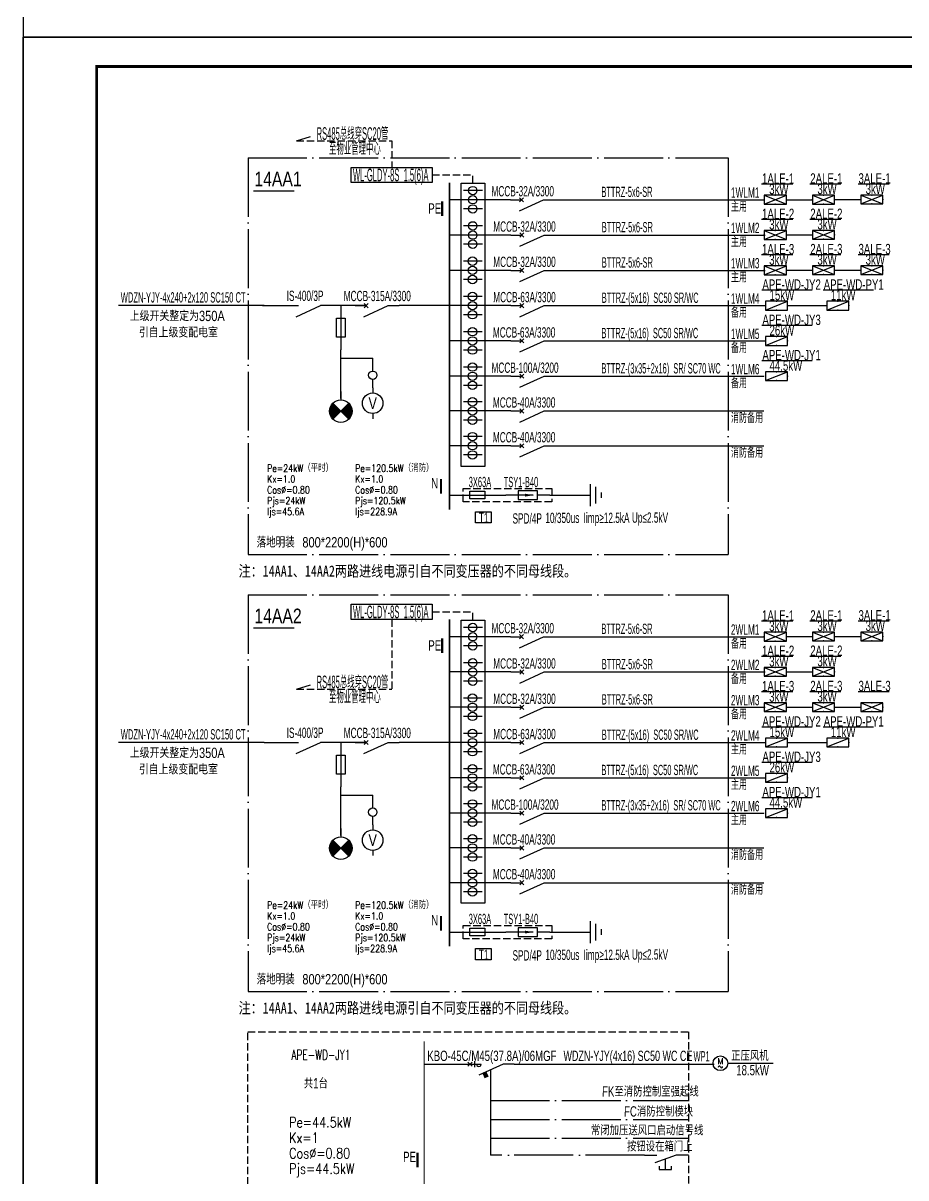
# Model space of a CAD drawing. Extents: x -118086 to 144314, y -110039 to 305761.
# Drawn here: x 27084 to 57073, y 207617 to 246836 of the extents above; entities that cross this region are included whole.
import ezdxf
from ezdxf.enums import TextEntityAlignment as Align

# ---------------------------------------------------------------- set-up
doc = ezdxf.new("R2010")
doc.units = 0
doc.header["$LTSCALE"] = 1000
doc.linetypes.add('DASH', pattern=[0.35, 0.25, -0.1])
doc.linetypes.add('DOTE', pattern=[2.42, 2, -0.2, 0.02, -0.2])
doc.layers.get('0').update_dxf_attribs({"linetype": 'CONTINUOUS'})
for name, color, linetype in [('D-TEXT', 7, 'CONTINUOUS'), ('DIM-箱柜', 3, 'CONTINUOUS'), ('DOTLN', 2, 'DASH'), ('EL-1', 4, 'DASH'), ('ELEMENT', 3, 'CONTINUOUS'), ('EQUIP-动力', 3, 'CONTINUOUS'), ('EQUIP-箱柜', 3, 'CONTINUOUS'), ('PUB_TEXT', 7, 'CONTINUOUS'), ('SHEBEI', 7, 'CONTINUOUS'), ('SIG_TEXT', 7, 'CONTINUOUS'), ('TEL_TEXT', 3, 'CONTINUOUS'), ('TEL_TITLE', 7, 'CONTINUOUS'), ('WIRE', 4, 'CONTINUOUS'), ('WIRE-照明', 1, 'CONTINUOUS'), ('WIRE-系统', 4, 'CONTINUOUS'), ('内审意见修改', 2, 'CONTINUOUS')]:
    doc.layers.add(name, color=color, linetype=linetype)
doc.layers.add('内审要求修改2.10', color=6, linetype='CONTINUOUS', plot=False)
doc.layers.get('内审要求修改2.10').off()
doc.styles.add('_COMPLEX', font='ros.shx', dxfattribs={"width": 0.6, "bigfont": 'jd.shx'})
doc.styles.add('_HZTXT', font='ROS', dxfattribs={"width": 0.8, "bigfont": 'JD'})
doc.styles.add('_JD', font='ros.shx', dxfattribs={"width": 0.65, "bigfont": 'jd.shx'})
doc.styles.add('_SIMPLEX', font='SIMPLEX.shx', dxfattribs={"width": 0.8})
doc.styles.add('_TCH_LABEL', font='COMPLEX', dxfattribs={"bigfont": 'GBCBIG'})
doc.styles.add('_TEL_DIM', font='ROMANS2', dxfattribs={"width": 0.8, "height": 3.5, "bigfont": 'HZDF2'})
doc.styles.add('_XCSG', font='XCSG.shx', dxfattribs={"width": 0.6})
doc.styles.add('B', font='ros.shx', dxfattribs={"width": 0.8, "bigfont": 'jd.shx'})
doc.styles.get("Standard").update_dxf_attribs({"font": 'GBENOR', "bigfont": 'GBCBIG'})
doc.styles.add('黑体', font='simhei.ttf', dxfattribs={"width": 0.8})

# ---------------------------------------------------------------- blocks, each defined once
blk = doc.blocks.new('M_M0')
blk.add_line((-0.25, -0.2), (0, -0.75))
for points in [[(0, 0), (0, -0.25)], [(0, -1), (0, -0.75)]]:
    blk.add_lwpolyline(points)
at = {"width": 0.8, "flags": 9}
blk.add_attdef('S', (0.25, -0.5), '', height=0.2, dxfattribs=at)
blk = doc.blocks.new('M_M7')
for p, q in [((-0.25, -0.2), (0, -0.75)), ((-0.047, -0.297), (0.047, -0.203)), ((-0.047, -0.203), (0.047, -0.297))]:
    blk.add_line(p, q)
for points in [[(0, 0), (0, -0.25)], [(0, -0.75), (0, -1)]]:
    blk.add_lwpolyline(points)
at = {"width": 0.8, "flags": 9}
blk.add_attdef('S', (0.25, -0.5), '', height=0.2, dxfattribs=at)
blk = doc.blocks.new('M_M58MSL')
for points in [[(0, 0), (0, -0.167)], [(0, -0.833), (0, -1)]]:
    blk.add_lwpolyline(points)
blk.add_circle((0, -0.5), 0.333)
at = {"style": '_SIMPLEX', "width": 0.8, "flags": 8}
blk.add_attdef('$TEXT$', text='', height=0.333, dxfattribs=at).set_placement((0, -0.5), align=Align.MIDDLE_CENTER)
at = {"width": 0.8, "flags": 9}
blk.add_attdef('S', (0.25, -0.5), '', height=0.2, dxfattribs=at)
blk = doc.blocks.new('M_M12')
for p, q in [((-0.1, -0.717), (-0.1, -0.283)), ((-0.1, -0.283), (0.1, -0.283)), ((0.1, -0.283), (0.1, -0.717)), ((0.1, -0.717), (-0.1, -0.717))]:
    blk.add_line(p, q)
blk.add_lwpolyline([(0, 0), (0, -1)])
at = {"width": 0.8, "flags": 9}
blk.add_attdef('S', (0.25, -0.5), '', height=0.2, dxfattribs=at)
blk = doc.blocks.new('M_M57DRB')
for p, q in [((0.259, -0.374), (-0.259, -0.893)), ((0.259, -0.893), (-0.259, -0.374))]:
    blk.add_line(p, q)
blk.add_lwpolyline([(0, 0), (0, -0.267)])
blk.add_circle((0, -0.633), 0.367)
for points in [[(-0.13, -0.763), (-0.354, -0.538), (0, -0.633), (-0.259, -0.374)], [(-0.225, -0.858), (-0.354, -0.728), (-0.13, -0.763), (-0.354, -0.538)], [(-0.259, -0.893), (-0.259, -0.893), (-0.225, -0.858), (-0.354, -0.728)], [(0.13, -0.504), (0.354, -0.728), (0, -0.633), (0.259, -0.893)], [(0.225, -0.409), (0.354, -0.538), (0.13, -0.504), (0.354, -0.728)], [(0.259, -0.374), (0.259, -0.374), (0.225, -0.409), (0.354, -0.538)]]:
    blk.add_solid(points)
at = {"width": 0.8, "flags": 9}
blk.add_attdef('S', (0.25, -0.5), '', height=0.2, dxfattribs=at)
blk = doc.blocks.new('SADF AGF AERG AER GER')
at = {"layer": 'DIM-箱柜'}
blk.add_lwpolyline([(-462150, -1228514), (-378050, -1228514), (-378050, -1287914), (-462150, -1287914)], close=True, dxfattribs=at)
blk = doc.blocks.new('A$C6873132B')
at = {"layer": 'DIM-箱柜'}
blk.add_blockref('SADF AGF AERG AER GER', (378050, 1287914), dxfattribs=at)
blk = doc.blocks.new('$equip$00001424')
for p, q in [((-0.75, 0), (0.75, 0.6)), ((-0.75, 0.6), (0.75, 0)), ((0.75, 0.6), (-0.75, 0.6)), ((-0.75, 0.6), (-0.75, 0)), ((-0.75, 0), (0.75, 0)), ((0.75, 0), (0.75, 0.6))]:
    blk.add_line(p, q)
for p in [(-0.75, 0.3), (0, 0.6), (0, 0), (0.75, 0.3)]:
    blk.add_point(p)
at = {"style": '_TCH_LABEL', "flags": 9}
blk.add_attdef('A', (0, 0), '', height=0.00002, dxfattribs=at)
blk = doc.blocks.new('$equip$00001416')
for p, q in [((0.75, 0.6), (-0.75, 0.6)), ((-0.75, 0), (0.75, 0.6)), ((-0.75, 0.6), (-0.75, 0)), ((-0.75, 0), (0.75, 0)), ((0.75, 0), (0.75, 0.6))]:
    blk.add_line(p, q)
for p in [(-0.75, 0.3), (0, 0.6), (0, 0), (0.75, 0.3)]:
    blk.add_point(p)
at = {"style": '_TCH_LABEL', "flags": 9}
blk.add_attdef('A', (0, 0), '', height=0.00002, dxfattribs=at)
blk = doc.blocks.new('$equip$00001948')
blk.add_circle((0, 0), 0.5)
for centre, radius, start, end in [((-0.073, -0.273), 0.0768, 17.22719, 184.21643), ((0.073, -0.227), 0.0769, 197.25914, 5.11794)]:
    blk.add_arc(centre, radius, start, end)
at = {"layer": 'TEL_TEXT', "style": '_TEL_DIM'}
blk.add_attdef('$TEXT$', text='', height=0.4, dxfattribs=at).set_placement((0.001, 0.137), align=Align.MIDDLE_CENTER)
at = {"layer": 'TEL_TEXT', "style": '_TEL_DIM', "flags": 1}
blk.add_attdef('A', text='', height=0.00002, dxfattribs=at).set_placement((0, 0), align=Align.MIDDLE_CENTER)
blk = doc.blocks.new('$element$00000517')
for points in [[(0, 0), (0, -0.25)], [(0, -1), (0, -0.75), (-0.25, -0.2)]]:
    blk.add_lwpolyline(points)
blk.add_arc((-0.003, -0.2), 0.0501, 86.8202, 273.1798)
blk.add_solid([(-0.319, -0.33), (-0.213, -0.282), (-0.278, -0.421), (-0.172, -0.373)])
at = {"flags": 9}
blk.add_attdef('S', (0, 0), '', height=0.00000667, dxfattribs=at)
blk = doc.blocks.new('$element$00000544')
for points in [[(0, -1), (0, -0.721), (-0.176, -0.235)], [(0, 0), (0, -0.283)], [(-0.25, -0.333), (-0.324, -0.333), (-0.324, -0.617), (-0.25, -0.617)], [(-0.324, -0.478), (-0.087, -0.478)]]:
    blk.add_lwpolyline(points)
at = {"flags": 9}
blk.add_attdef('S', (0, 0), '', height=0.00000667, dxfattribs=at)
blk = doc.blocks.new('M_M24')
for p, q in [((-0.25, -0.375), (0.25, -0.375)), ((-0.1875, -0.5), (0.1875, -0.5)), ((-0.0625, -0.625), (0.0625, -0.625))]:
    blk.add_line(p, q)
blk.add_lwpolyline([(0, 0), (0, -0.375)])
at = {"width": 0.8, "flags": 9}
blk.add_attdef('S', (0.25, -0.5), '', height=0.2, dxfattribs=at)
blk = doc.blocks.new('M_M17')
for p, q in [((-0.1, -0.717), (-0.1, -0.283)), ((-0.1, -0.283), (0.1, -0.283)), ((0, -0.383), (0, -0.717)), ((0.1, -0.283), (0.1, -0.717)), ((0.1, -0.717), (-0.1, -0.717))]:
    blk.add_line(p, q)
for points in [[(0, 0), (0, -0.283)], [(0, -0.717), (0, -1)]]:
    blk.add_lwpolyline(points)
for points in [[(-0.033, -0.567), (0.033, -0.567), (0, -0.367), (0.033, -0.567)], [(0.033, -0.567), (0, -0.367), (-0.033, -0.567), (0.033, -0.567)], [(0, -0.367), (-0.033, -0.567), (0.033, -0.567), (0, -0.367)]]:
    blk.add_solid(points)
at = {"width": 0.8, "flags": 9}
blk.add_attdef('S', (0.25, -0.5), '', height=0.2, dxfattribs=at)
blk = doc.blocks.new('T1')
at = {"layer": 'DOTLN', "linetype": 'DASH', "elevation": -4260}
blk.add_lwpolyline([(42028, 231032), (45043, 231032), (45043, 230576), (42028, 230576)], close=True, dxfattribs=at)
at = {"layer": 'ELEMENT', "elevation": -4260}
blk.add_lwpolyline([(42254, 230674), (42254, 230934), (42764, 230934), (42764, 230674)], close=True, dxfattribs=at)
at = {"layer": 'TEL_TEXT', "ltscale": 2}
blk.add_lwpolyline([(42449, 230241), (42983, 230241), (42983, 229865), (42449, 229865)], close=True, dxfattribs=at)
at = {"layer": 'WIRE-照明'}
for p, q in [((41567, 230804), (42330, 230804)), ((42330, 230804), (43480, 230804)), ((44980, 230804), (45793, 230804))]:
    blk.add_line(p, q, dxfattribs=at)
at = {"layer": 'ELEMENT', "yscale": 1500, "zscale": 1500}
for name, p, xscale, rotation in [('M_M24', (45793, 230804), 1500, 90), ('M_M17', (44980, 230804), -1500, 270)]:
    blk.add_blockref(name, p, dxfattribs=dict(at, xscale=xscale, rotation=rotation))
at = {"layer": 'TEL_TEXT', "ltscale": 2, "style": '_COMPLEX'}
for s, width, p in [('3X63A      TSY1-B40', 0.5, (42222, 231075)), ('10/350us', 0.6, (44826, 229857)), ('Iimp≥12.5kA', 0.6, (46125, 229858)), ('Up≤2.5kV', 0.6, (47764, 229868)), ('T1', 0.6, (42570, 229861)), ('SPD/4P', 0.6, (43710, 229838))]:
    blk.add_text(s, height=350, dxfattribs=dict(at, width=width)).set_placement(p)

msp = doc.modelspace()

# ---------------------------------------------------------------- linework, layer by layer
at = {"color": 0}
for p, q in [((36368, 242837, 0), (36845, 242989, 0)), ((36368, 224212, 0), (36845, 224364, 0))]:
    msp.add_line(p, q, dxfattribs=at)
at = {"linetype": 'DASH'}
for p, q in [((36368, 242837, 0), (39605, 242837, 0)), ((39605, 242837, 0), (39605, 241937, 0)), ((40983, 241678), (42366, 241678)), ((42366, 241401), (42366, 241678)), ((40983, 226839), (42366, 226839)), ((42366, 226562), (42366, 226839)), ((39605, 226579, 0), (39605, 224212, 0)), ((36368, 224212, 0), (39605, 224212, 0))]:
    msp.add_line(p, q, dxfattribs=at)
at = {"color": 2, "elevation": 0}
for points in [[(38226, 241937), (40983, 241937), (40983, 241418), (38226, 241418)], [(38226, 227098), (40983, 227098), (40983, 226579), (38226, 226579)]]:
    msp.add_lwpolyline(points, close=True, dxfattribs=at)
at = {"color": 0}
for points in [[(41962, 241401), (42771, 241401), (42771, 231782), (41962, 231782)], [(41962, 226562), (42771, 226562), (42771, 216943), (41962, 216943)]]:
    msp.add_lwpolyline(points, close=True, dxfattribs=at)
at = {"linetype": 'Continuous', "const_width": 72.9}
for points in [[(41319, 240782), (41319, 240285)], [(41278, 231347), (41278, 230850)], [(41319, 225942), (41319, 225445)], [(41278, 216508), (41278, 216011)], [(40481, 208472), (40481, 207975)]]:
    msp.add_lwpolyline(points, dxfattribs=at)
at = {"linetype": 'DASH'}
msp.add_lwpolyline([(49689, 190242), (34722, 190242), (34722, 212578), (49689, 212578)], close=True, dxfattribs=at)
at = {"color": 2}
for centre in [(42357, 241148, 0), (42357, 240836, 0), (42357, 240526, 0), (42357, 239949, 0), (42357, 239637, 0), (42357, 239327, 0), (42349, 238751, 0), (42349, 238439, 0), (42349, 238128, 0), (42349, 237552, 0), (42349, 237240, 0), (42349, 236930, 0), (42349, 236354, 0), (42349, 236042, 0), (42349, 235731, 0), (42349, 235155, 0), (42349, 234843, 0), (42349, 234533, 0), (42349, 233974, 0), (42349, 233662, 0), (42349, 233352, 0), (42349, 232793, 0), (42349, 232481, 0), (42349, 232171, 0), (42357, 226309, 0), (42357, 225997, 0), (42357, 225686, 0), (42357, 225110, 0), (42357, 224798, 0), (42357, 224488, 0), (42349, 223912, 0), (42349, 223600, 0), (42349, 223289, 0), (42349, 222713, 0), (42349, 222401, 0), (42349, 222091, 0), (42349, 221514, 0), (42349, 221202, 0), (42349, 220892, 0), (42349, 220316, 0), (42349, 220004, 0), (42349, 219693, 0), (42349, 219135, 0), (42349, 218823, 0), (42349, 218513, 0), (42349, 217954, 0), (42349, 217642, 0), (42349, 217332, 0)]:
    msp.add_circle(centre, 143, dxfattribs=at)
for centre in [(38960, 234877), (38960, 220038)]:
    msp.add_circle(centre, 143)
at = {"layer": 'ELEMENT'}
for p, q in [((42197, 211548), (42339, 211406)), ((42339, 211548), (42197, 211406)), ((42418, 211577), (42418, 211377))]:
    msp.add_line(p, q, dxfattribs=at)
at = {"layer": 'EQUIP-箱柜'}
msp.add_line((51021, 211510), (52565, 211510), dxfattribs=at)
at = {"layer": 'PUB_TEXT'}
for p, q in [((52170, 241375), (53228, 241375)), ((53809, 241377), (54866, 241377)), ((55447, 241380), (56505, 241380)), ((52170, 240176), (53228, 240176)), ((53809, 240179), (54866, 240179)), ((52170, 238977), (53228, 238977)), ((53809, 238980), (54866, 238980)), ((55447, 238980), (56505, 238980)), ((52182, 237776), (53885, 237776)), ((54266, 237776), (55968, 237776)), ((52182, 236577), (53885, 236577)), ((52182, 235379), (53885, 235379)), ((52170, 226535), (53228, 226535)), ((53809, 226538), (54866, 226538)), ((55447, 226541), (56505, 226541)), ((52170, 225337), (53228, 225337)), ((53809, 225340), (54866, 225340)), ((52170, 224138), (53228, 224138)), ((53809, 224141), (54866, 224141)), ((55447, 224141), (56505, 224141)), ((52182, 222937), (53885, 222937)), ((54266, 222937), (55968, 222937)), ((52182, 221738), (53885, 221738)), ((52182, 220540), (53885, 220540))]:
    msp.add_line(p, q, dxfattribs=at)
at = {"layer": 'PUB_TEXT', "color": 2}
for p, q in [((36287, 241131), (34912, 241131)), ((36287, 226292), (34912, 226292))]:
    msp.add_line(p, q, dxfattribs=at)
at = {"layer": 'SHEBEI', "linetype": 'DOTE'}
for p, q in [((34725, 242255), (51039, 242255)), ((34725, 242255), (34725, 228785)), ((51039, 242255), (51039, 228785)), ((34725, 228785), (51039, 228785)), ((34725, 227416), (51039, 227416)), ((34725, 227416), (34725, 213946)), ((51039, 227416), (51039, 213946)), ((34725, 213946), (51039, 213946))]:
    msp.add_line(p, q, dxfattribs=at)
at = {"layer": 'TEL_TEXT', "linetype": 'Continuous'}
msp.add_line((42967, 211283), (42967, 208390), dxfattribs=at)
at = {"layer": 'TEL_TEXT', "linetype": 'DOTE'}
for p, q in [((42967, 210242), (49700, 210242, 0)), ((42967, 209605), (49688, 209605)), ((42967, 208967), (49688, 208967)), ((48188, 208390), (42967, 208390))]:
    msp.add_line(p, q, dxfattribs=at)
at = {"layer": 'TEL_TITLE'}
for points in [[(27084, 246361), (132184, 246361), (132184, 305761), (27084, 305761)], [(27084, 186961), (111184, 186961), (111184, 246361), (27084, 246361)]]:
    msp.add_lwpolyline(points, close=True, dxfattribs=at)
at = {"layer": 'TEL_TITLE', "const_width": 100}
msp.add_lwpolyline([(29584, 187961), (110184, 187961), (110184, 245361), (29584, 245361)], close=True, dxfattribs=at)
at = {"layer": 'WIRE', "color": 4}
for p, q in [((42691, 241148, 0), (42049, 241148, 0)), ((42691, 240836, 0), (42049, 240836, 0)), ((42691, 240526, 0), (42049, 240526, 0)), ((42691, 239949, 0), (42049, 239949, 0)), ((42691, 239637, 0), (42049, 239637, 0)), ((42691, 239327, 0), (42049, 239327, 0)), ((42684, 238751, 0), (42041, 238751, 0)), ((42684, 238439, 0), (42041, 238439, 0)), ((42684, 238128, 0), (42041, 238128, 0)), ((42684, 237552, 0), (42041, 237552, 0)), ((42684, 237240, 0), (42041, 237240, 0)), ((42684, 236930, 0), (42041, 236930, 0)), ((42684, 236354, 0), (42041, 236354, 0)), ((42684, 236042, 0), (42041, 236042, 0)), ((42684, 235731, 0), (42041, 235731, 0)), ((42684, 235155, 0), (42041, 235155, 0)), ((42684, 234843, 0), (42041, 234843, 0)), ((42684, 234533, 0), (42041, 234533, 0)), ((42684, 233974, 0), (42041, 233974, 0)), ((42684, 233662, 0), (42041, 233662, 0)), ((42684, 233352, 0), (42041, 233352, 0)), ((42684, 232793, 0), (42041, 232793, 0)), ((42684, 232481, 0), (42041, 232481, 0)), ((42684, 232171, 0), (42041, 232171, 0)), ((42691, 226309, 0), (42049, 226309, 0)), ((42691, 225997, 0), (42049, 225997, 0)), ((42691, 225686, 0), (42049, 225686, 0)), ((42691, 225110, 0), (42049, 225110, 0)), ((42691, 224798, 0), (42049, 224798, 0)), ((42691, 224488, 0), (42049, 224488, 0)), ((42684, 223912, 0), (42041, 223912, 0)), ((42684, 223600, 0), (42041, 223600, 0)), ((42684, 223289, 0), (42041, 223289, 0)), ((42684, 222713, 0), (42041, 222713, 0)), ((42684, 222401, 0), (42041, 222401, 0)), ((42684, 222091, 0), (42041, 222091, 0)), ((42684, 221514, 0), (42041, 221514, 0)), ((42684, 221202, 0), (42041, 221202, 0)), ((42684, 220892, 0), (42041, 220892, 0)), ((42684, 220316, 0), (42041, 220316, 0)), ((42684, 220004, 0), (42041, 220004, 0)), ((42684, 219693, 0), (42041, 219693, 0)), ((42684, 219135, 0), (42041, 219135, 0)), ((42684, 218823, 0), (42041, 218823, 0)), ((42684, 218513, 0), (42041, 218513, 0)), ((42684, 217954, 0), (42041, 217954, 0)), ((42684, 217642, 0), (42041, 217642, 0)), ((42684, 217332, 0), (42041, 217332, 0))]:
    msp.add_line(p, q, dxfattribs=at)
at = {"layer": 'WIRE-照明'}
for p, q in [((43642, 240836), (41567, 240836)), ((45142, 240836), (46170, 240836)), ((45688, 240836), (52259, 240836)), ((53011, 240839), (53899, 240839)), ((54649, 240842), (55537, 240842)), ((43654, 239637), (41567, 239637)), ((45154, 239637), (46253, 239637)), ((45771, 239637), (52291, 239637)), ((53011, 239640), (53899, 239640)), ((43654, 238439), (41567, 238439)), ((45154, 238439), (46253, 238439)), ((45771, 238439), (52291, 238439)), ((53011, 238442), (53899, 238442)), ((54649, 238442), (55537, 238442)), ((35273, 237240), (30324, 237240)), ((35212, 237240), (36167, 237240)), ((38701, 237240), (37464, 237240)), ((41567, 237240), (39863, 237240)), ((43654, 237240), (41567, 237240)), ((45154, 237240), (46253, 237240)), ((45771, 237240), (52295, 237240)), ((53054, 237240), (54387, 237240)), ((37877, 234081), (37877, 235740)), ((43654, 236042), (41567, 236042)), ((45154, 236042), (46253, 236042)), ((45771, 236042), (52291, 236042)), ((37877, 235451), (38960, 235451)), ((38960, 235021), (38960, 235451)), ((38960, 234451), (38960, 234736)), ((43654, 234843), (41567, 234843)), ((45154, 234843), (46253, 234843)), ((45771, 234843), (52244, 234843)), ((43654, 233662), (41567, 233662)), ((45154, 233662), (46253, 233662)), ((45771, 233662), (52244, 233662)), ((43654, 232481), (41567, 232481)), ((45154, 232481), (52244, 232481)), ((43642, 225997), (41567, 225997)), ((45142, 225997), (46170, 225997)), ((45142, 225997), (46170, 225997)), ((45688, 225997), (52259, 225997)), ((53011, 226000), (53899, 226000)), ((54649, 226003), (55537, 226003)), ((43654, 224798), (41567, 224798)), ((45154, 224798), (46253, 224798)), ((45154, 224798), (46253, 224798)), ((45771, 224798), (52291, 224798)), ((53011, 224801), (53899, 224801)), ((43654, 223600), (41567, 223600)), ((45154, 223600), (46253, 223600)), ((45154, 223600), (46253, 223600)), ((45771, 223600), (52291, 223600)), ((53011, 223603), (53899, 223603)), ((54649, 223603), (55537, 223603)), ((35273, 222401), (30324, 222401)), ((35273, 222401), (36167, 222401)), ((38701, 222401), (37464, 222401)), ((41567, 222401), (39863, 222401)), ((43654, 222401), (41567, 222401)), ((45154, 222401), (46253, 222401)), ((45154, 222401), (46253, 222401)), ((45771, 222401), (52295, 222401)), ((53054, 222401), (54387, 222401)), ((43654, 221202), (41567, 221202)), ((45154, 221202), (46253, 221202)), ((45154, 221202), (46253, 221202)), ((45771, 221202), (52291, 221202)), ((37877, 219242), (37877, 220901)), ((37877, 220612), (38960, 220612)), ((38960, 220182), (38960, 220612)), ((38960, 219612), (38960, 219897)), ((43654, 220004), (41567, 220004)), ((45154, 220004), (46253, 220004)), ((45154, 220004), (46253, 220004)), ((45771, 220004), (52244, 220004)), ((43654, 218823), (41567, 218823)), ((45154, 218823), (46253, 218823)), ((45154, 218823), (46253, 218823)), ((45771, 218823), (52244, 218823)), ((43654, 217642), (41567, 217642)), ((45154, 217642), (52244, 217642)), ((40709, 211477), (42493, 211478)), ((43768, 211477), (50557, 211478))]:
    msp.add_line(p, q, dxfattribs=at)
at = {"layer": 'WIRE-照明', "const_width": 60}
for points in [[(41567, 241421), (41567, 230316)], [(41567, 226582), (41567, 215477)]]:
    msp.add_lwpolyline(points, dxfattribs=at)
at = {"layer": 'WIRE-照明', "linetype": 'Continuous', "const_width": 35}
msp.add_lwpolyline([(40710, 212256), (40710, 190831)], dxfattribs=at)

# ---------------------------------------------------------------- block references
at = {"layer": 'DIM-箱柜'}
msp.add_blockref('SADF AGF AERG AER GER', (489234, 1474875), dxfattribs=at)
at = {"layer": 'EL-1'}
for p in [(0, 0), (0, -14839)]:
    msp.add_blockref('T1', p, dxfattribs=at)
at = {"layer": 'ELEMENT', "xscale": 1500, "yscale": 1500, "zscale": 1500, "rotation": 90}
for name, p in [('M_M7', (43642, 240836)), ('M_M7', (43654, 239637)), ('M_M7', (43654, 238439)), ('M_M7', (38363, 237240)), ('M_M7', (43654, 237240)), ('M_M7', (43654, 236042)), ('M_M7', (43654, 234843)), ('M_M7', (43654, 233662)), ('M_M7', (43654, 232481)), ('M_M7', (43642, 225997)), ('M_M7', (43642, 225997)), ('M_M7', (43654, 224798)), ('M_M7', (43654, 224798)), ('M_M7', (43654, 223600)), ('M_M7', (43654, 223600)), ('M_M7', (38363, 222401)), ('M_M7', (43654, 222401)), ('M_M7', (43654, 222401)), ('M_M7', (43654, 221202)), ('M_M7', (43654, 221202)), ('M_M7', (43654, 220004)), ('M_M7', (43654, 220004)), ('M_M7', (43654, 218823)), ('M_M7', (43654, 218823)), ('M_M7', (43654, 217642)), ('M_M7', (43654, 217642)), ('$element$00000517', (42268, 211477))]:
    msp.add_blockref(name, p, dxfattribs=at)
at = {"layer": 'ELEMENT', "linetype": 'ByBlock', "xscale": 1500, "yscale": 1500, "zscale": 1500, "rotation": 90}
for p in [(36061, 237240), (36061, 222401)]:
    msp.add_blockref('M_M0', p, dxfattribs=at)
at = {"layer": 'ELEMENT'}
for name, p, xscale, yscale, zscale in [('M_M12', (37877, 237240), 1500, 1500, 1500), ('M_M57DRB', (37877, 234320), 1050, 1050, 1050), ('M_M12', (37877, 222401), 1500, 1500, 1500), ('M_M57DRB', (37877, 219480), 1050, 1050, 1050)]:
    msp.add_blockref(name, p, dxfattribs=dict(at, xscale=xscale, yscale=yscale, zscale=zscale))
ref = msp.add_blockref('M_M58MSL', (38960, 234451), dxfattribs=dict(at, xscale=1050, yscale=1050, zscale=1050))
ref.add_attrib('$TEXT$', 'V', dxfattribs={"layer": '0', "height": 400, "style": '_XCSG', "width": 0.8, "flags": 8}).set_placement((38960, 233926), align=Align.MIDDLE_CENTER)
ref = msp.add_blockref('M_M58MSL', (38960, 219612), dxfattribs=dict(at, xscale=1050, yscale=1050, zscale=1050))
ref.add_attrib('$TEXT$', 'V', dxfattribs={"layer": '0', "height": 400, "style": '_XCSG', "width": 0.8, "flags": 8}).set_placement((38960, 219087), align=Align.MIDDLE_CENTER)
at = {"layer": 'EQUIP-动力', "linetype": 'ByBlock', "xscale": 500, "yscale": 500, "zscale": 500}
msp.add_blockref('$equip$00001948', (50771, 211510), dxfattribs=at).add_auto_attribs({'$TEXT$': 'M'})
at = {"layer": 'EQUIP-箱柜', "xscale": 500, "yscale": 500, "zscale": 500}
for name, p in [('$equip$00001424', (52636, 240689)), ('$equip$00001424', (54274, 240692)), ('$equip$00001424', (55912, 240695)), ('$equip$00001424', (52636, 239490)), ('$equip$00001424', (54274, 239493)), ('$equip$00001424', (52636, 238292)), ('$equip$00001424', (54274, 238295)), ('$equip$00001424', (55912, 238295)), ('$equip$00001416', (52679, 237090)), ('$equip$00001416', (54762, 237090)), ('$equip$00001416', (52679, 235892)), ('$equip$00001416', (52679, 234694)), ('$equip$00001424', (52636, 225850)), ('$equip$00001424', (54274, 225853)), ('$equip$00001424', (55912, 225856)), ('$equip$00001424', (52636, 224651)), ('$equip$00001424', (54274, 224654)), ('$equip$00001424', (52636, 223453)), ('$equip$00001424', (54274, 223455)), ('$equip$00001424', (55912, 223455)), ('$equip$00001416', (52679, 222251)), ('$equip$00001416', (54762, 222251)), ('$equip$00001416', (52679, 221052)), ('$equip$00001416', (52679, 219854))]:
    msp.add_blockref(name, p, dxfattribs=at)
at = {"layer": 'WIRE-系统', "color": 3, "xscale": 1500, "yscale": 1500, "zscale": 1500, "rotation": 90}
msp.add_blockref('$element$00000544', (48188, 208390), dxfattribs=at)
at = {"layer": '内审要求修改2.10'}
msp.add_blockref('A$C6873132B', (111184, 186961), dxfattribs=at)

# ---------------------------------------------------------------- texts
at = {"layer": 'D-TEXT', "color": 0, "style": '_HZTXT', "width": 0.45}
for s, height, p in [('RS485总线穿SC20管', 428.57, (37055, 242871, 0)), ('至物业管理中心', 428.6, (37477, 242359, 0)), ('RS485总线穿SC20管', 428.57, (37055, 224246, 0)), ('至物业管理中心', 428.6, (37477, 223734, 0))]:
    msp.add_text(s, height=height, dxfattribs=at).set_placement(p)
at = {"layer": 'PUB_TEXT', "color": 2, "style": '_HZTXT', "width": 0.8}
for s, p in [('14AA1', (34941, 241291)), ('14AA2', (34941, 226452))]:
    msp.add_text(s, height=500, dxfattribs=at).set_placement(p)
at = {"layer": 'PUB_TEXT'}
for s, height, style, width, p in [('1ALE-1', 350, '_HZTXT', 0.7, (52186, 241382)), ('2ALE-1', 350, '_HZTXT', 0.7, (53824, 241385)), ('3ALE-1', 350, '_HZTXT', 0.7, (55462, 241387)), ('1WLM1', 350, '_HZTXT', 0.6, (51130, 240904)), ('3kW', 350, '_HZTXT', 0.7, (52428, 241023)), ('3kW', 350, '_HZTXT', 0.7, (54066, 241026)), ('3kW', 350, '_HZTXT', 0.7, (55704, 241029)), ('主用', 350, '_HZTXT', 0.6, (51130, 240429)), ('1ALE-2', 350, '_HZTXT', 0.7, (52186, 240183)), ('2ALE-2', 350, '_HZTXT', 0.7, (53824, 240186)), ('1WLM2', 350, '_HZTXT', 0.6, (51130, 239704)), ('3kW', 350, '_HZTXT', 0.7, (52428, 239825)), ('3kW', 350, '_HZTXT', 0.7, (54066, 239828)), ('主用', 350, '_HZTXT', 0.6, (51130, 239231)), ('1ALE-3', 350, '_HZTXT', 0.7, (52186, 238984)), ('2ALE-3', 350, '_HZTXT', 0.7, (53824, 238987)), ('3ALE-3', 350, '_HZTXT', 0.7, (55462, 238987)), ('1WLM3', 350, '_HZTXT', 0.6, (51130, 238505)), ('3kW', 350, '_HZTXT', 0.7, (52428, 238626)), ('3kW', 350, '_HZTXT', 0.7, (54066, 238629)), ('3kW', 350, '_HZTXT', 0.7, (55704, 238629)), ('主用', 350, '_HZTXT', 0.6, (51130, 238032)), ('APE-WD-JY2', 350, '_HZTXT', 0.7, (52198, 237783)), ('APE-WD-PY1', 350, '_HZTXT', 0.7, (54281, 237783)), ('IS-400/3P', 350, '_HZTXT', 0.6, (36038, 237399)), ('MCCB-315A/3300', 350, '_HZTXT', 0.6, (37977, 237393)), ('BTTRZ-(5x16)  SC50 SR/WC', 350, '_HZTXT', 0.45, (46742, 237333)), ('15kW', 350, '_HZTXT', 0.7, (52440, 237425)), ('11kW', 350, '_HZTXT', 0.7, (54523, 237425)), ('1WLM4', 350, '_HZTXT', 0.6, (51130, 237307)), ('上级开关整定为350A', 350, '_HZTXT', 0.8, (30708, 236716)), ('备用', 350, '_HZTXT', 0.6, (51130, 236834)), ('APE-WD-JY3', 350, '_HZTXT', 0.7, (52198, 236584)), ('引自上级变配电室', 350, '_HZTXT', 0.8, (31015, 236160)), ('BTTRZ-(5x16)  SC50 SR/WC', 350, '_HZTXT', 0.45, (46730, 236135)), ('26kW', 350, '_HZTXT', 0.7, (52440, 236226)), ('1WLM5', 350, '_HZTXT', 0.6, (51130, 236108)), ('备用', 350, '_HZTXT', 0.6, (51130, 235635)), ('APE-WD-JY1', 350, '_HZTXT', 0.7, (52198, 235386)), ('44.5kW', 350, '_HZTXT', 0.7, (52440, 235028)), ('BTTRZ-(3x35+2x16)  SR/ SC70 WC', 350, '_HZTXT', 0.45, (46730, 234937)), ('1WLM6', 350, '_HZTXT', 0.6, (51130, 234910)), ('备用', 350, '_HZTXT', 0.6, (51130, 234436)), ('消防备用', 350, '_HZTXT', 0.6, (51130, 233256)), ('消防备用', 350, '_HZTXT', 0.6, (51130, 232075)), ('落地明装', 367.5, '_HZTXT', 0.8, (35018, 229022)), ('800*2200(H)*600', 350, '_HZTXT', 0.8, (36571, 229028)), ('1ALE-1', 350, '_HZTXT', 0.7, (52186, 226542)), ('2ALE-1', 350, '_HZTXT', 0.7, (53824, 226545)), ('3ALE-1', 350, '_HZTXT', 0.7, (55462, 226548)), ('2WLM1', 350, '_HZTXT', 0.6, (51130, 226065)), ('3kW', 350, '_HZTXT', 0.7, (52428, 226184)), ('3kW', 350, '_HZTXT', 0.7, (54066, 226187)), ('3kW', 350, '_HZTXT', 0.7, (55704, 226190)), ('备用', 350, '_HZTXT', 0.6, (51130, 225590)), ('1ALE-2', 350, '_HZTXT', 0.7, (52186, 225344)), ('2ALE-2', 350, '_HZTXT', 0.7, (53824, 225347)), ('2WLM2', 350, '_HZTXT', 0.6, (51130, 224865)), ('3kW', 350, '_HZTXT', 0.7, (52428, 224986)), ('3kW', 350, '_HZTXT', 0.7, (54066, 224989)), ('备用', 350, '_HZTXT', 0.6, (51130, 224391)), ('1ALE-3', 350, '_HZTXT', 0.7, (52186, 224145)), ('2ALE-3', 350, '_HZTXT', 0.7, (53824, 224148)), ('3ALE-3', 350, '_HZTXT', 0.7, (55462, 224148)), ('2WLM3', 350, '_HZTXT', 0.6, (51130, 223666)), ('3kW', 350, '_HZTXT', 0.7, (52428, 223787)), ('3kW', 350, '_HZTXT', 0.7, (54066, 223790)), ('备用', 350, '_HZTXT', 0.6, (51130, 223193)), ('APE-WD-JY2', 350, '_HZTXT', 0.7, (52198, 222944)), ('APE-WD-PY1', 350, '_HZTXT', 0.7, (54281, 222944)), ('IS-400/3P', 350, '_HZTXT', 0.6, (36038, 222559)), ('MCCB-315A/3300', 350, '_HZTXT', 0.6, (37977, 222554)), ('BTTRZ-(5x16)  SC50 SR/WC', 350, '_HZTXT', 0.45, (46742, 222494)), ('2WLM4', 350, '_HZTXT', 0.6, (51130, 222468)), ('15kW', 350, '_HZTXT', 0.7, (52440, 222585)), ('11kW', 350, '_HZTXT', 0.7, (54523, 222585)), ('主用', 350, '_HZTXT', 0.6, (51130, 221994)), ('上级开关整定为350A', 350, '_HZTXT', 0.8, (30708, 221877)), ('APE-WD-JY3', 350, '_HZTXT', 0.7, (52198, 221745)), ('引自上级变配电室', 350, '_HZTXT', 0.8, (31015, 221320)), ('BTTRZ-(5x16)  SC50 SR/WC', 350, '_HZTXT', 0.45, (46730, 221296)), ('2WLM5', 350, '_HZTXT', 0.6, (51130, 221269)), ('26kW', 350, '_HZTXT', 0.7, (52440, 221387)), ('主用', 350, '_HZTXT', 0.6, (51130, 220796)), ('APE-WD-JY1', 350, '_HZTXT', 0.7, (52198, 220547)), ('BTTRZ-(3x35+2x16)  SR/ SC70 WC', 350, '_HZTXT', 0.45, (46730, 220098)), ('2WLM6', 350, '_HZTXT', 0.6, (51130, 220070)), ('44.5kW', 350, '_HZTXT', 0.7, (52440, 220189)), ('主用', 350, '_HZTXT', 0.6, (51130, 219597)), ('消防备用', 350, '_HZTXT', 0.6, (51130, 218416)), ('消防备用', 350, '_HZTXT', 0.6, (51130, 217235)), ('落地明装', 367.5, '_HZTXT', 0.8, (35018, 214183)), ('800*2200(H)*600', 350, '_HZTXT', 0.8, (36571, 214189)), ('WP1', 350, '_JD', 0.5, (49858, 211571))]:
    msp.add_text(s, height=height, dxfattribs=dict(at, style=style, width=width)).set_placement(p)
at = {"layer": 'SIG_TEXT', "style": '_TEL_DIM', "width": 0.8}
for s, height, p in [('Pe=24kW（平时）', 245, (35373, 231596)), ('Pe=120.5kW（消防）', 245, (38363, 231596)), ('Kx=1.0', 245, (35373, 231229)), ('Kx=1.0', 245, (38363, 231229)), ('Cos%%C=0.80', 245, (35373, 230861)), ('Cos%%C=0.80', 245, (38363, 230861)), ('Pjs=24kW', 245, (35373, 230494)), ('Pjs=120.5kW', 245, (38363, 230494)), ('Ijs=45.6A', 245, (35373, 230126)), ('Ijs=228.9A', 245, (38363, 230126)), ('Pe=24kW（平时）', 245, (35373, 216757)), ('Pe=120.5kW（消防）', 245, (38363, 216757)), ('Kx=1.0', 245, (35373, 216390)), ('Kx=1.0', 245, (38363, 216390)), ('Cos%%C=0.80', 245, (35373, 216022)), ('Cos%%C=0.80', 245, (38363, 216022)), ('Pjs=24kW', 245, (35373, 215655)), ('Pjs=120.5kW', 245, (38363, 215655)), ('Ijs=45.6A', 245, (35373, 215287)), ('Ijs=228.9A', 245, (38363, 215287)), ('Pe=44.5kW', 350, (36120, 209329)), ('Kx=1', 350, (36120, 208804)), ('Cos%%C=0.80', 350, (36120, 208279)), ('Pjs=44.5kW', 350, (36120, 207754))]:
    msp.add_text(s, height=height, dxfattribs=at).set_placement(p)
at = {"layer": 'TEL_TEXT', "ltscale": 2, "style": '_COMPLEX', "width": 0.7}
for s, p in [('PE', (40849, 240365)), ('N', (40947, 231032)), ('PE', (40849, 225526)), ('N', (40947, 216192)), ('KBO-45C/M45(37.8A)/06MGF', (40815, 211587, 0))]:
    msp.add_text(s, height=350, dxfattribs=at).set_placement(p)
at = {"layer": 'TEL_TEXT', "linetype": 'Continuous', "style": 'B'}
for s, oblique, width, p in [('MCCB-40A/3300', 1, 0.6, (43039, 233777)), ('MCCB-40A/3300', 1, 0.6, (43039, 232596)), ('MCCB-40A/3300', 1, 0.6, (43039, 218938)), ('MCCB-40A/3300', 1, 0.6, (43039, 217757)), ('WDZN-YJY(4x16) SC50 WC CE', 0.7, 0.65, (45439, 211587)), ('正压风机', 0.7, 0.7, (51134, 211596)), ('18.5kW', 0.7, 0.7, (51307, 211101)), ('共1台', 0.7, 0.7, (36618, 210654)), ('FK至消防控制室强起线', 0.7, 0.7, (46749, 210378, 0)), ('FC消防控制模块', 0.7, 0.7, (47496, 209700)), ('按钮设在箱门上', 0.7, 0.7, (47596, 208514)), ('PE', 0.7, 0.7, (39992, 208156))]:
    msp.add_text(s, height=350, dxfattribs=dict(at, oblique=oblique, width=width)).set_placement(p)
at = {"layer": 'TEL_TEXT'}
for s, height, style, width, p in [('注：14AA1、14AA2两路进线电源引自不同变压器的不同母线段。', 375.53, '黑体', 0.8, (34404, 228039, 749)), ('注：14AA1、14AA2两路进线电源引自不同变压器的不同母线段。', 375.53, '黑体', 0.8, (34404, 213200, 749)), ('APE-WD-JY1', 350, '_TEL_DIM', 0.64, (36199, 211621))]:
    msp.add_text(s, height=height, dxfattribs=dict(at, style=style, width=width)).set_placement(p)
at = {"layer": '内审意见修改', "color": 2, "style": '_HZTXT', "width": 0.45}
for p in [(38290, 241465, 0), (38290, 226625, 0)]:
    msp.add_text('WL-GLDY-8S  1.5(6)A', height=428.57, dxfattribs=at).set_placement(p)
at = {"layer": '内审意见修改', "linetype": 'Continuous', "style": 'B'}
for s, oblique, width, p in [('MCCB-32A/3300', 1, 0.6, (42992, 240951)), ('MCCB-32A/3300', 1, 0.6, (43051, 239752)), ('MCCB-32A/3300', 1, 0.6, (43051, 238553)), ('MCCB-63A/3300', 1, 0.6, (43051, 237355)), ('MCCB-63A/3300', 1, 0.6, (43039, 236156)), ('MCCB-100A/3200', 1, 0.6, (42992, 234958)), ('MCCB-32A/3300', 1, 0.6, (42992, 226111)), ('MCCB-32A/3300', 1, 0.6, (43051, 224913)), ('MCCB-32A/3300', 1, 0.6, (43051, 223714)), ('MCCB-63A/3300', 1, 0.6, (43051, 222516)), ('MCCB-63A/3300', 1, 0.6, (43039, 221317)), ('MCCB-100A/3200', 1, 0.6, (42992, 220119)), ('常闭加压送风口启动信号线', 0.7, 0.7, (46369, 209062))]:
    msp.add_text(s, height=350, dxfattribs=dict(at, oblique=oblique, width=width)).set_placement(p)
at = {"layer": '内审意见修改', "style": '_HZTXT'}
for s, width, p in [('BTTRZ-5x6-SR', 0.45, (46730, 240929)), ('BTTRZ-5x6-SR', 0.45, (46742, 239731)), ('BTTRZ-5x6-SR', 0.45, (46742, 238532)), ('WDZN-YJY-4x240+2x120 SC150 CT', 0.55, (30401, 237346)), ('BTTRZ-5x6-SR', 0.45, (46730, 226090)), ('BTTRZ-5x6-SR', 0.45, (46742, 224891)), ('BTTRZ-5x6-SR', 0.45, (46742, 223693)), ('WDZN-YJY-4x240+2x120 SC150 CT', 0.55, (30401, 222507))]:
    msp.add_text(s, height=350, dxfattribs=dict(at, width=width)).set_placement(p)

doc.saveas('drawing.dxf')
